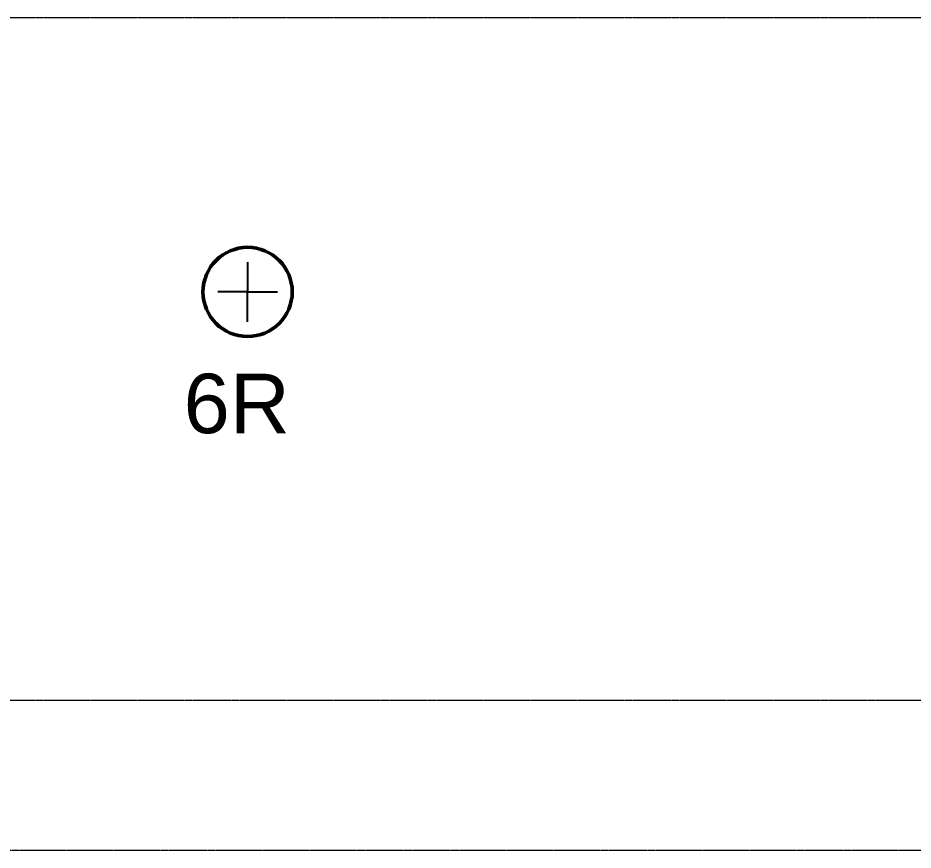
# Model space of a CAD drawing. Header units: millimetres. Extents: x 984 to 425800, y -34355 to 59419.
# Drawn here: x 395707 to 410753, y -18313 to -4321 of the extents above; entities that cross this region are included whole.
import ezdxf

# ---------------------------------------------------------------- set-up
doc = ezdxf.new("R2010")
doc.units = ezdxf.units.MM
doc.linetypes.add('DPA_Grid _ Level 100', pattern=[10, 5.5, -1.6, 1.3, -1.6])
for name, color, linetype, lineweight in [('A-ANNO-NOTE', 3, 'Continuous', 25), ('G-ANNO-TEXT', 3, 'Continuous', 9), ('S-GRID', 251, 'Continuous', 9)]:
    doc.layers.add(name, color=color, linetype=linetype, lineweight=lineweight)
doc.styles.add('Arial_4', font='arial.ttf', dxfattribs={"height": 1000})

# ---------------------------------------------------------------- blocks, each defined once
blk = doc.blocks.new('DPA_GM_ROW_Node - Small-3986038-4110-01 GROUND LEVEL - REFLECTED CEILING PLAN')
at = {"layer": 'A-ANNO-NOTE'}
for p, q in [((0, 1), (0, 0)), ((0, 0), (-1, 0)), ((0, 0), (1, 0)), ((0, -1), (0, 0))]:
    blk.add_line(p, q, dxfattribs=at)
at = {"layer": 'A-ANNO-NOTE', "lineweight": 50}
blk.add_circle((0, 0), 1.5, dxfattribs=at)

msp = doc.modelspace()

# ---------------------------------------------------------------- linework, layer by layer
at = {"layer": 'S-GRID', "linetype": 'DPA_Grid _ Level 100'}
for p, q in [((413949.6, -4321), (59238.8, -4321)), ((413949.6, -15796), (59238.8, -15796)), ((307000.7, -18313), (415577.1, -18313))]:
    msp.add_line(p, q, dxfattribs=at)

# ---------------------------------------------------------------- block references
at = {"layer": 'A-ANNO-NOTE', "xscale": 500, "yscale": 500, "zscale": 500}
msp.add_blockref('DPA_GM_ROW_Node - Small-3986038-4110-01 GROUND LEVEL - REFLECTED CEILING PLAN', (399567.7, -8928.5), dxfattribs=at)

# ---------------------------------------------------------------- texts
at = {"layer": 'G-ANNO-TEXT', "color": 7, "insert": (398491.6, -10303.3), "char_height": 1000, "width": 2204.641, "attachment_point": 1, "style": 'Arial_4'}
msp.add_mtext('6R', dxfattribs=at)

doc.saveas('drawing.dxf')
